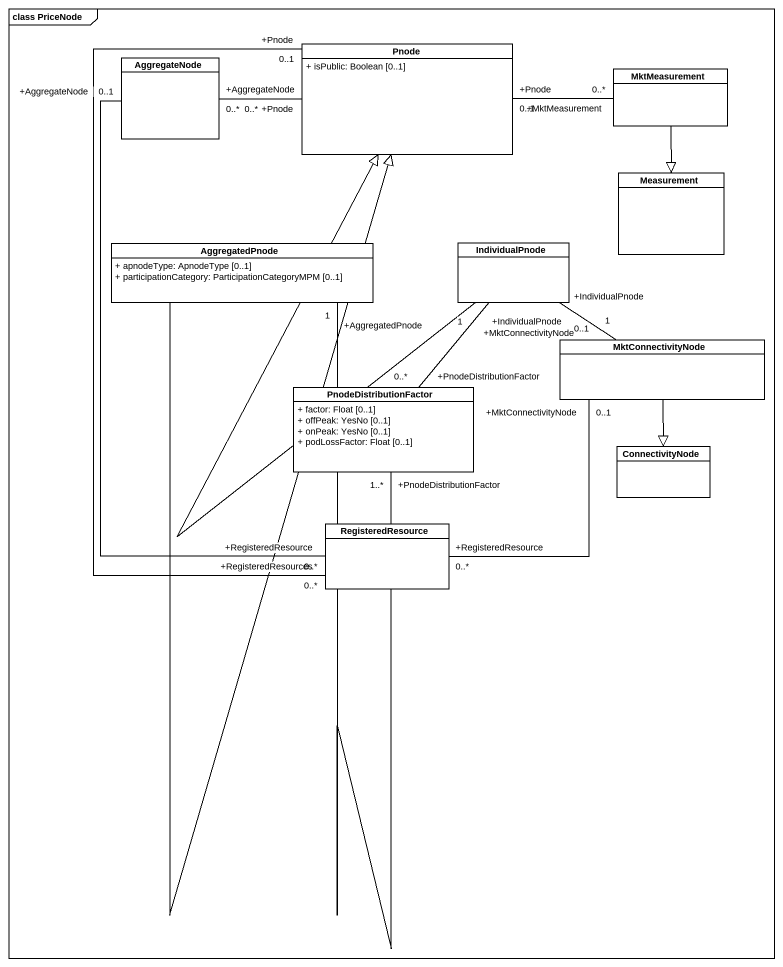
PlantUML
@startuml
mainframe class PriceNode
hide circle
hide empty members
skinparam classAttributeIconSize 0
class AggregateNode
class Pnode {
  + isPublic: Boolean [0..1]
}
class MktMeasurement
class Measurement
class AggregatedPnode {
  + apnodeType: ApnodeType [0..1]
  + participationCategory: ParticipationCategoryMPM [0..1]
}
class IndividualPnode
class MktConnectivityNode
class PnodeDistributionFactor {
  + factor: Float [0..1]
  + offPeak: YesNo [0..1]
  + onPeak: YesNo [0..1]
  + podLossFactor: Float [0..1]
}
class ConnectivityNode
class RegisteredResource
AggregateNode "+AggregateNode\n0..*" -right- "+Pnode\n0..*" Pnode
Pnode "+Pnode\n0..1" -right- "+MktMeasurement\n0..*" MktMeasurement
Pnode "+Pnode\n0..1" -- "+RegisteredResources\n0..*" RegisteredResource
MktMeasurement --|> Measurement
AggregatedPnode -up-|> Pnode
AggregatedPnode "+AggregatedPnode\n1" -- "+PnodeDistributionFactor\n1..*" PnodeDistributionFactor
IndividualPnode -up-|> Pnode
IndividualPnode "+IndividualPnode\n0..1" -- "+MktConnectivityNode\n1" MktConnectivityNode
IndividualPnode "+IndividualPnode\n1" -- "+PnodeDistributionFactor\n0..*" PnodeDistributionFactor
MktConnectivityNode --|> ConnectivityNode
RegisteredResource "+RegisteredResource\n0..*" -up- "+AggregateNode\n0..1" AggregateNode
RegisteredResource "+RegisteredResource\n0..*" -up- "+MktConnectivityNode\n0..1" MktConnectivityNode
@enduml
